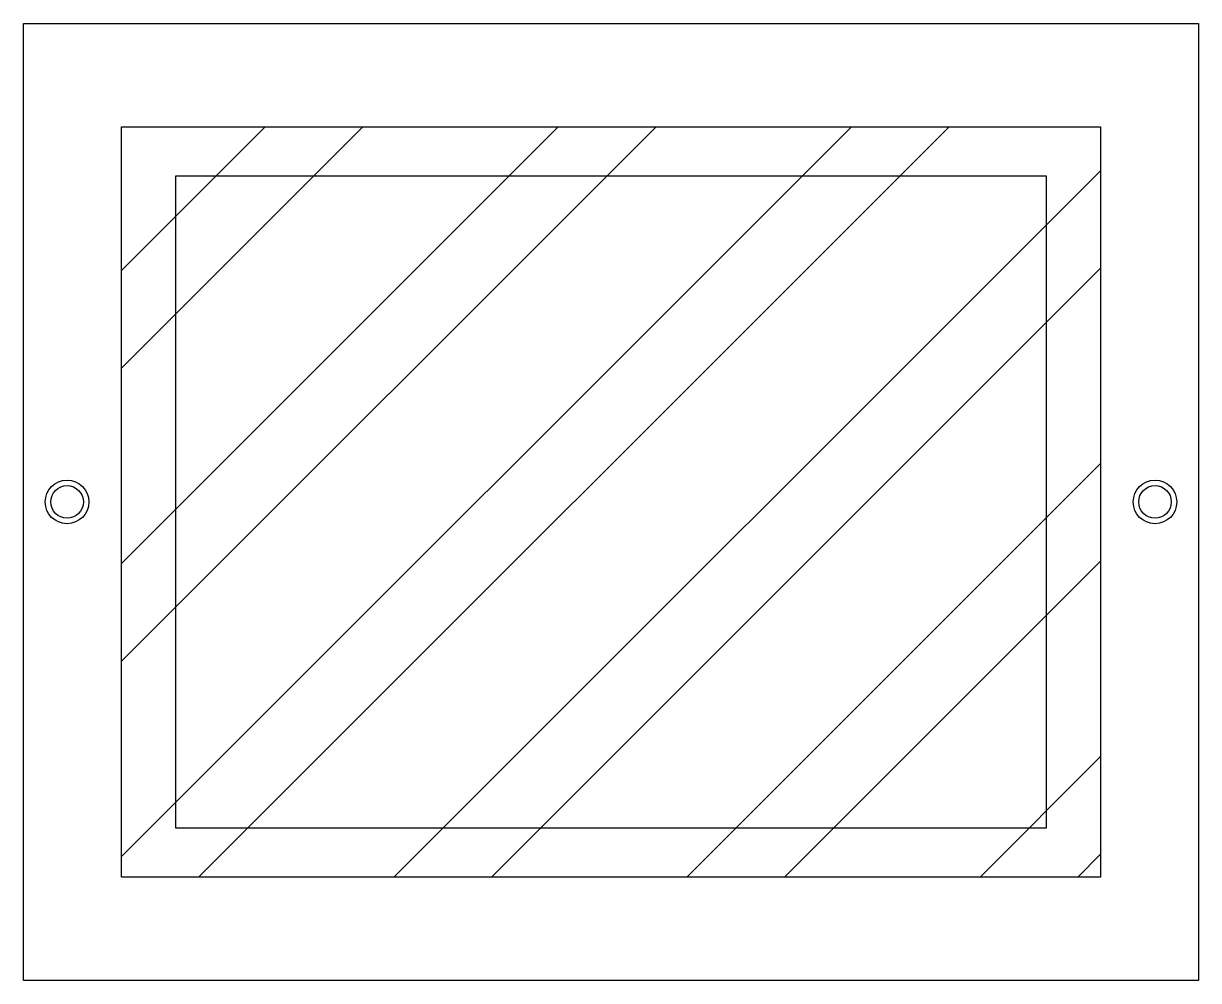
# Model space of a CAD drawing. Header units: millimetres. Extents: x 154 to 262, y 179 to 267.
import ezdxf

# ---------------------------------------------------------------- set-up
doc = ezdxf.new("R2010")
doc.units = ezdxf.units.MM

# ---------------------------------------------------------------- blocks, each defined once
blk = doc.blocks.new('A$C39866699')
h = blk.add_hatch()
h.set_pattern_fill('ANSI32', color=6, scale=2, style=0)
h.set_pattern_definition([(45, (-81823.462, -46826.472), (-13.470384, 13.470384), []), (45, (-81814.482, -46826.472), (-13.470384, 13.470384), [])])
h.paths.add_polyline_path([(99, 9.5), (99, 78.5), (9, 78.5), (9, 9.5)])
at = {"color": 6}
for points in [[(0, 88), (108, 88), (108, 0), (0, 0)], [(9, 78.5), (99, 78.5), (99, 9.5), (9, 9.5)]]:
    blk.add_lwpolyline(points, close=True, dxfattribs=at)
for centre in [(4, 44), (104, 44)]:
    blk.add_circle(centre, 1.5, dxfattribs=at)

msp = doc.modelspace()

# ---------------------------------------------------------------- linework, layer by layer
at = {"color": 2}
msp.add_lwpolyline([(167.65, 253.12), (247.65, 253.12), (247.65, 193.12), (167.65, 193.12)], close=True, dxfattribs=at)
for centre in [(157.65, 223.12), (257.65, 223.12)]:
    msp.add_circle(centre, 2, dxfattribs=at)

# ---------------------------------------------------------------- block references
at = {"color": 7}
msp.add_blockref('A$C39866699', (153.65, 179.12), dxfattribs=at)

doc.saveas('drawing.dxf')
